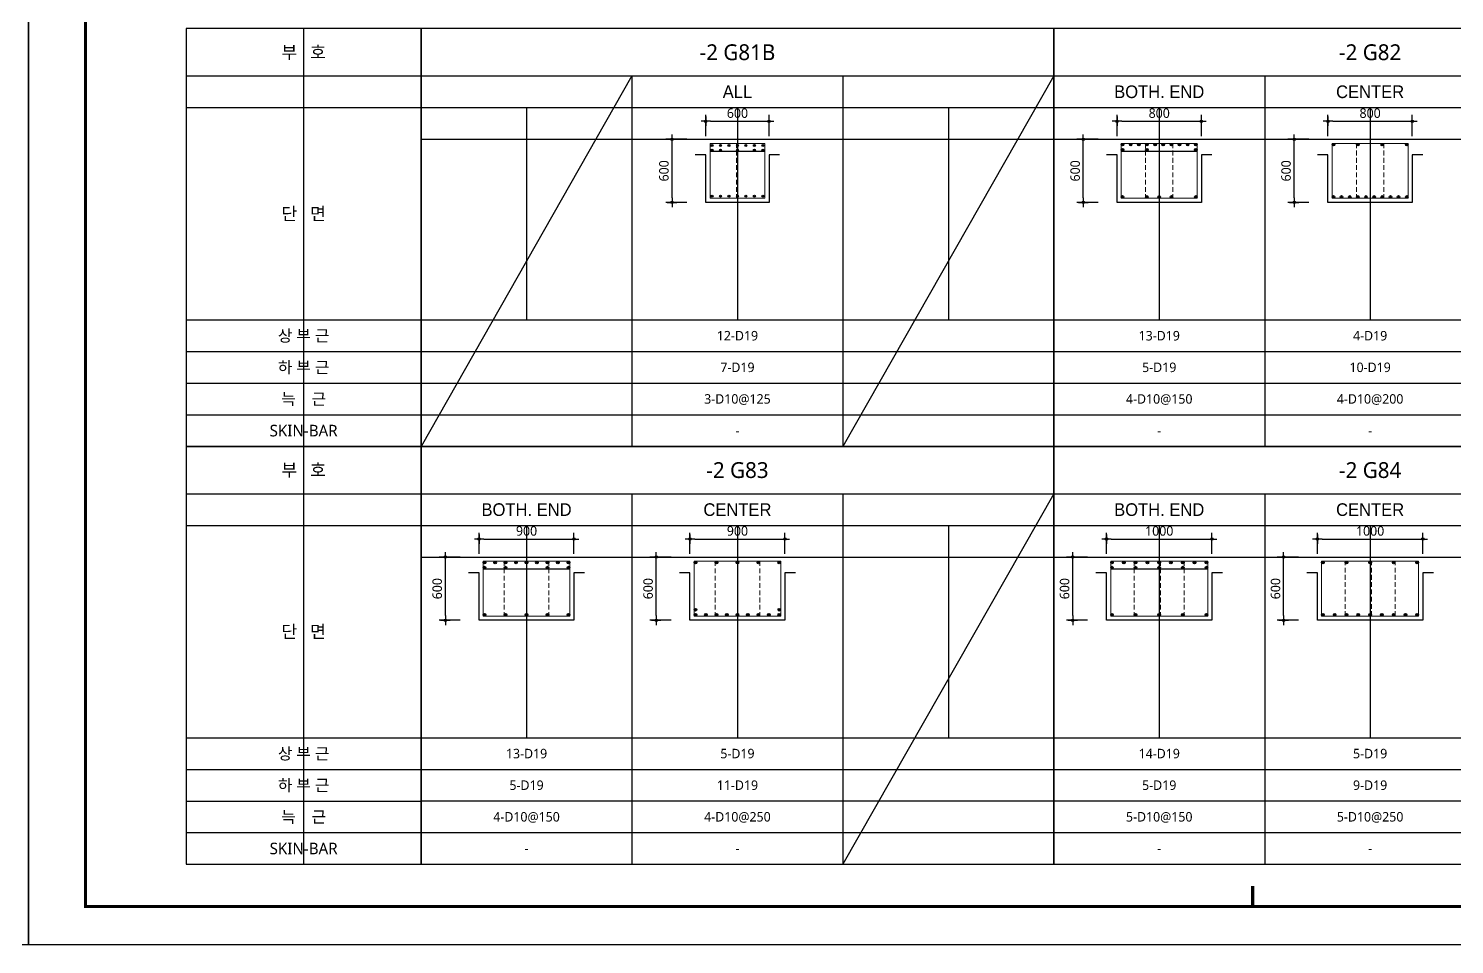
# Model space of a CAD drawing. Header units: millimetres. Extents: x 0 to 252030, y -124740 to 196020.
# Drawn here: x 75630 to 89153, y 71280 to 79970 of the extents above; entities that cross this region are included whole.
import ezdxf
from ezdxf.enums import TextEntityAlignment as Align

# ---------------------------------------------------------------- set-up
doc = ezdxf.new("R2010")
doc.units = ezdxf.units.MM
doc.header["$LTSCALE"] = 30
doc.linetypes.add('HID', pattern=[2.3, 1.5, -0.8])
doc.layers.get('DEFPOINTS').update_dxf_attribs({"color": 142})
for name, color, linetype in [('0-SEC1', 3, 'Continuous'), ('CON', 2, 'Continuous'), ('DIM', 7, 'Continuous'), ('ETC', 7, 'Continuous'), ('S-철근', 3, 'Continuous'), ('SHEET', 7, 'Continuous'), ('TXT', 3, 'Continuous'), ('XR-FORM_(도룡동)$0$Sheet', 7, 'Continuous')]:
    doc.layers.add(name, color=color, linetype=linetype)
doc.layers.add('Stirrup', color=1, linetype='Continuous', lineweight=0)
doc.layers.add('TieBar', color=7, linetype='HID', lineweight=0)
doc.styles.get("Standard").update_dxf_attribs({"font": 'malgun.ttf'})
doc.styles.add('돋움', font='Dotum.ttf')
doc.styles.add('맑은 고딕', font='malgun.ttf')
doc.dimstyles.new('30NDIM', dxfattribs={"dimscale": 50, "dimtxt": 3, "dimasz": 1.5, "dimexe": 2, "dimexo": 6, "dimgap": 1, "dimtad": 1, "dimdec": 0, "dimrnd": 0.25, "dimzin": 0, "dimdsep": 46, "dimtxsty": 'Standard', "dimblk": 'Z_DOT', "dimcen": 5, "dimclrd": 256, "dimclre": 256, "dimclrt": 3, "dimadec": 0, "dimazin": 0, "dimtm": 1e-09, "dimtfac": 1, "dimtdec": 0, "dimtix": 1, "dimtmove": 2, "dimatfit": 1, "dimldrblk": 'Z_DOT', "dimfxl": 1, "dimtolj": 1, "dimtzin": 0, "dimarcsym": 0})

# ---------------------------------------------------------------- blocks, each defined once
blk = doc.blocks.new('XR-FORM_(도룡동)$0$S')
at = {"layer": 'XR-FORM_(도룡동)$0$Sheet', "const_width": 100}
blk.add_lwpolyline([(1850, 57950), (82250, 57950), (82250, 1200), (1850, 1200)], close=True, dxfattribs=at)
at = {"layer": 'XR-FORM_(도룡동)$0$Sheet', "linetype": 'Continuous', "const_width": 100}
blk.add_lwpolyline([(38745, 1846), (38745, 1200)], dxfattribs=at)
blk = doc.blocks.new('XR-FORM_(도룡동)', base_point=(101.33, -56114.51))
at = {"layer": 'DEFPOINTS'}
blk.add_lwpolyline([(0, 0), (420, 0), (420, 297), (0, 297)], close=True, dxfattribs=at)
at = {"xscale": 0.005, "yscale": 0.005, "zscale": 0.005}
blk.add_blockref('XR-FORM_(도룡동)$0$S', (-0.25, 0), dxfattribs=at)
blk = doc.blocks.new('*U160')
at = {"layer": 'DEFPOINTS'}
for p, q in [((-1114, 5286), (-1114, 1321)), ((-2229, 4536), (0, 4536))]:
    blk.add_line(p, q, dxfattribs=at)
at = {"layer": 'SHEET'}
blk.add_line((-2229, 4836), (0, 4836), dxfattribs=at)
at = {"layer": 'SHEET', "color": 6}
for p, q in [((-2229, 2521), (0, 2521)), ((-2229, 2221), (0, 2221)), ((-2229, 1921), (0, 1921)), ((-2229, 1621), (0, 1621))]:
    blk.add_line(p, q, dxfattribs=at)
at = {"layer": 'SHEET'}
blk.add_lwpolyline([(0, 5286), (-2229, 5286), (-2229, 1321), (0, 1321)], close=True, dxfattribs=at)
at = {"layer": 'TXT', "style": '맑은 고딕'}
for s, height, p in [('부   호', 120, (-1114, 5061)), ('단   면', 120, (-1114, 3529)), ('상 부 근', 110, (-1114, 2371)), ('하 부 근', 110, (-1114, 2071)), ('늑    근', 110, (-1114, 1771)), ('SKIN-BAR', 110, (-1114, 1471))]:
    blk.add_text(s, height=height, dxfattribs=at).set_placement(p, align=Align.MIDDLE_CENTER)
blk = doc.blocks.new('4등분')
at = {"layer": 'DEFPOINTS'}
for p, q in [((1000, 3214), (1000, 1200)), ((3000, 3214), (3000, 1200)), ((5000, 3214), (5000, 1200)), ((0, 2914), (6000, 2914))]:
    blk.add_line(p, q, dxfattribs=at)
at = {"layer": 'SHEET'}
blk.add_line((0, 3514), (6000, 3514), dxfattribs=at)
at = {"layer": 'SHEET', "color": 6}
for p, q in [((2000, 3514), (2000, 0)), ((4000, 3514), (4000, 0)), ((0, 3214), (6000, 3214)), ((0, 1200), (6000, 1200)), ((0, 900), (6000, 900)), ((0, 600), (6000, 600)), ((0, 300), (6000, 300))]:
    blk.add_line(p, q, dxfattribs=at)
at = {"layer": 'SHEET'}
blk.add_lwpolyline([(6000, 3964), (0, 3964), (0, 0), (6000, 0)], close=True, dxfattribs=at)
blk = doc.blocks.new('Z_DOT')
at = {"layer": 'DIM', "color": 0}
for p, q in [((-1, 0), (1, 0)), ((0, -1), (0, 1))]:
    blk.add_line(p, q, dxfattribs=at)
for radius in [0.25, 0.125]:
    blk.add_circle((0, 0), radius, dxfattribs=at)
blk = doc.blocks.new('*D991')
at = {"layer": 'DEFPOINTS', "color": 0, "transparency": 16777216}
for p in [(82653, 79091), (82053, 78770), (82653, 78770)]:
    blk.add_point(p, dxfattribs=at)
at = {"layer": 'DIM', "lineweight": -2, "transparency": 16777216}
for p, q in [((82053, 78950), (82053, 79151)), ((82653, 78950), (82653, 79151)), ((82098, 79091), (82608, 79091))]:
    blk.add_line(p, q, dxfattribs=at)
at = {"layer": 'DIM', "lineweight": -2, "transparency": 16777216, "xscale": 45, "yscale": 45, "zscale": 45, "rotation": 180}
blk.add_blockref('Z_DOT', (82053, 79091), dxfattribs=at)
at = {"layer": 'DIM', "lineweight": -2, "transparency": 16777216, "xscale": 45, "yscale": 45, "zscale": 45}
blk.add_blockref('Z_DOT', (82653, 79091), dxfattribs=at)
at = {"layer": 'DIM', "color": 3, "transparency": 16777216, "insert": (82353, 79167), "char_height": 90, "attachment_point": 5}
blk.add_mtext('\\A1;600', dxfattribs=at)
blk = doc.blocks.new('*D992')
at = {"layer": 'DEFPOINTS', "color": 0, "transparency": 16777216}
for p in [(81733, 78920), (82053, 78920), (82053, 78320)]:
    blk.add_point(p, dxfattribs=at)
at = {"layer": 'DIM', "lineweight": -2, "transparency": 16777216}
for p, q in [((81873, 78920), (81673, 78920)), ((81733, 78365), (81733, 78875)), ((81873, 78320), (81673, 78320))]:
    blk.add_line(p, q, dxfattribs=at)
at = {"layer": 'DIM', "lineweight": -2, "transparency": 16777216, "xscale": 45, "yscale": 45, "zscale": 45}
for p, rotation in [((81733, 78920), 90), ((81733, 78320), 270)]:
    blk.add_blockref('Z_DOT', p, dxfattribs=dict(at, rotation=rotation))
at = {"layer": 'DIM', "color": 3, "transparency": 16777216, "insert": (81656, 78620), "char_height": 90, "attachment_point": 5, "rotation": 90}
blk.add_mtext('\\A1;600', dxfattribs=at)
blk = doc.blocks.new('*D1185')
at = {"layer": 'DEFPOINTS', "color": 0, "transparency": 16777216}
for p in [(86753, 79091), (85953, 78770), (86753, 78770)]:
    blk.add_point(p, dxfattribs=at)
at = {"layer": 'DIM', "lineweight": -2, "transparency": 16777216}
for p, q in [((85953, 78950), (85953, 79151)), ((86753, 78950), (86753, 79151)), ((85998, 79091), (86708, 79091))]:
    blk.add_line(p, q, dxfattribs=at)
at = {"layer": 'DIM', "lineweight": -2, "transparency": 16777216, "xscale": 45, "yscale": 45, "zscale": 45, "rotation": 180}
blk.add_blockref('Z_DOT', (85953, 79091), dxfattribs=at)
at = {"layer": 'DIM', "lineweight": -2, "transparency": 16777216, "xscale": 45, "yscale": 45, "zscale": 45}
blk.add_blockref('Z_DOT', (86753, 79091), dxfattribs=at)
at = {"layer": 'DIM', "color": 3, "transparency": 16777216, "insert": (86353, 79167), "char_height": 90, "attachment_point": 5}
blk.add_mtext('\\A1;800', dxfattribs=at)
blk = doc.blocks.new('*D1186')
at = {"layer": 'DEFPOINTS', "color": 0, "transparency": 16777216}
for p in [(85633, 78920), (85953, 78920), (85953, 78320)]:
    blk.add_point(p, dxfattribs=at)
at = {"layer": 'DIM', "lineweight": -2, "transparency": 16777216}
for p, q in [((85773, 78920), (85573, 78920)), ((85633, 78365), (85633, 78875)), ((85773, 78320), (85573, 78320))]:
    blk.add_line(p, q, dxfattribs=at)
at = {"layer": 'DIM', "lineweight": -2, "transparency": 16777216, "xscale": 45, "yscale": 45, "zscale": 45}
for p, rotation in [((85633, 78920), 90), ((85633, 78320), 270)]:
    blk.add_blockref('Z_DOT', p, dxfattribs=dict(at, rotation=rotation))
at = {"layer": 'DIM', "color": 3, "transparency": 16777216, "insert": (85556, 78620), "char_height": 90, "attachment_point": 5, "rotation": 90}
blk.add_mtext('\\A1;600', dxfattribs=at)
blk = doc.blocks.new('*D1187')
at = {"layer": 'DEFPOINTS', "color": 0, "transparency": 16777216}
for p in [(88753, 79091), (87953, 78770), (88753, 78770)]:
    blk.add_point(p, dxfattribs=at)
at = {"layer": 'DIM', "lineweight": -2, "transparency": 16777216}
for p, q in [((87953, 78950), (87953, 79151)), ((88753, 78950), (88753, 79151)), ((87998, 79091), (88708, 79091))]:
    blk.add_line(p, q, dxfattribs=at)
at = {"layer": 'DIM', "lineweight": -2, "transparency": 16777216, "xscale": 45, "yscale": 45, "zscale": 45, "rotation": 180}
blk.add_blockref('Z_DOT', (87953, 79091), dxfattribs=at)
at = {"layer": 'DIM', "lineweight": -2, "transparency": 16777216, "xscale": 45, "yscale": 45, "zscale": 45}
blk.add_blockref('Z_DOT', (88753, 79091), dxfattribs=at)
at = {"layer": 'DIM', "color": 3, "transparency": 16777216, "insert": (88353, 79167), "char_height": 90, "attachment_point": 5}
blk.add_mtext('\\A1;800', dxfattribs=at)
blk = doc.blocks.new('*D1188')
at = {"layer": 'DEFPOINTS', "color": 0, "transparency": 16777216}
for p in [(87633, 78920), (87953, 78920), (87953, 78320)]:
    blk.add_point(p, dxfattribs=at)
at = {"layer": 'DIM', "lineweight": -2, "transparency": 16777216}
for p, q in [((87773, 78920), (87573, 78920)), ((87633, 78365), (87633, 78875)), ((87773, 78320), (87573, 78320))]:
    blk.add_line(p, q, dxfattribs=at)
at = {"layer": 'DIM', "lineweight": -2, "transparency": 16777216, "xscale": 45, "yscale": 45, "zscale": 45}
for p, rotation in [((87633, 78920), 90), ((87633, 78320), 270)]:
    blk.add_blockref('Z_DOT', p, dxfattribs=dict(at, rotation=rotation))
at = {"layer": 'DIM', "color": 3, "transparency": 16777216, "insert": (87556, 78620), "char_height": 90, "attachment_point": 5, "rotation": 90}
blk.add_mtext('\\A1;600', dxfattribs=at)
blk = doc.blocks.new('*D1191')
at = {"layer": 'DEFPOINTS', "color": 0, "transparency": 16777216}
for p in [(80803, 75126), (79903, 74806), (80803, 74806)]:
    blk.add_point(p, dxfattribs=at)
at = {"layer": 'DIM', "lineweight": -2, "transparency": 16777216}
for p, q in [((79903, 74986), (79903, 75186)), ((79948, 75126), (80758, 75126)), ((80803, 74986), (80803, 75186))]:
    blk.add_line(p, q, dxfattribs=at)
at = {"layer": 'DIM', "lineweight": -2, "transparency": 16777216, "xscale": 45, "yscale": 45, "zscale": 45, "rotation": 180}
blk.add_blockref('Z_DOT', (79903, 75126), dxfattribs=at)
at = {"layer": 'DIM', "lineweight": -2, "transparency": 16777216, "xscale": 45, "yscale": 45, "zscale": 45}
blk.add_blockref('Z_DOT', (80803, 75126), dxfattribs=at)
at = {"layer": 'DIM', "color": 3, "transparency": 16777216, "insert": (80353, 75203), "char_height": 90, "attachment_point": 5}
blk.add_mtext('\\A1;900', dxfattribs=at)
blk = doc.blocks.new('*D1192')
at = {"layer": 'DEFPOINTS', "color": 0, "transparency": 16777216}
for p in [(79583, 74956), (79903, 74956), (79903, 74356)]:
    blk.add_point(p, dxfattribs=at)
at = {"layer": 'DIM', "lineweight": -2, "transparency": 16777216}
for p, q in [((79723, 74956), (79523, 74956)), ((79583, 74401), (79583, 74911)), ((79723, 74356), (79523, 74356))]:
    blk.add_line(p, q, dxfattribs=at)
at = {"layer": 'DIM', "lineweight": -2, "transparency": 16777216, "xscale": 45, "yscale": 45, "zscale": 45}
for p, rotation in [((79583, 74956), 90), ((79583, 74356), 270)]:
    blk.add_blockref('Z_DOT', p, dxfattribs=dict(at, rotation=rotation))
at = {"layer": 'DIM', "color": 3, "transparency": 16777216, "insert": (79506, 74656), "char_height": 90, "attachment_point": 5, "rotation": 90}
blk.add_mtext('\\A1;600', dxfattribs=at)
blk = doc.blocks.new('*D1193')
at = {"layer": 'DEFPOINTS', "color": 0, "transparency": 16777216}
for p in [(82803, 75126), (81903, 74806), (82803, 74806)]:
    blk.add_point(p, dxfattribs=at)
at = {"layer": 'DIM', "lineweight": -2, "transparency": 16777216}
for p, q in [((81903, 74986), (81903, 75186)), ((81948, 75126), (82758, 75126)), ((82803, 74986), (82803, 75186))]:
    blk.add_line(p, q, dxfattribs=at)
at = {"layer": 'DIM', "lineweight": -2, "transparency": 16777216, "xscale": 45, "yscale": 45, "zscale": 45, "rotation": 180}
blk.add_blockref('Z_DOT', (81903, 75126), dxfattribs=at)
at = {"layer": 'DIM', "lineweight": -2, "transparency": 16777216, "xscale": 45, "yscale": 45, "zscale": 45}
blk.add_blockref('Z_DOT', (82803, 75126), dxfattribs=at)
at = {"layer": 'DIM', "color": 3, "transparency": 16777216, "insert": (82353, 75203), "char_height": 90, "attachment_point": 5}
blk.add_mtext('\\A1;900', dxfattribs=at)
blk = doc.blocks.new('*D1194')
at = {"layer": 'DEFPOINTS', "color": 0, "transparency": 16777216}
for p in [(81583, 74956), (81903, 74956), (81903, 74356)]:
    blk.add_point(p, dxfattribs=at)
at = {"layer": 'DIM', "lineweight": -2, "transparency": 16777216}
for p, q in [((81723, 74956), (81523, 74956)), ((81583, 74401), (81583, 74911)), ((81723, 74356), (81523, 74356))]:
    blk.add_line(p, q, dxfattribs=at)
at = {"layer": 'DIM', "lineweight": -2, "transparency": 16777216, "xscale": 45, "yscale": 45, "zscale": 45}
for p, rotation in [((81583, 74956), 90), ((81583, 74356), 270)]:
    blk.add_blockref('Z_DOT', p, dxfattribs=dict(at, rotation=rotation))
at = {"layer": 'DIM', "color": 3, "transparency": 16777216, "insert": (81506, 74656), "char_height": 90, "attachment_point": 5, "rotation": 90}
blk.add_mtext('\\A1;600', dxfattribs=at)
blk = doc.blocks.new('*D1195')
at = {"layer": 'DEFPOINTS', "color": 0, "transparency": 16777216}
for p in [(86853, 75126), (85853, 74806), (86853, 74806)]:
    blk.add_point(p, dxfattribs=at)
at = {"layer": 'DIM', "lineweight": -2, "transparency": 16777216}
for p, q in [((85853, 74986), (85853, 75186)), ((85898, 75126), (86808, 75126)), ((86853, 74986), (86853, 75186))]:
    blk.add_line(p, q, dxfattribs=at)
at = {"layer": 'DIM', "lineweight": -2, "transparency": 16777216, "xscale": 45, "yscale": 45, "zscale": 45, "rotation": 180}
blk.add_blockref('Z_DOT', (85853, 75126), dxfattribs=at)
at = {"layer": 'DIM', "lineweight": -2, "transparency": 16777216, "xscale": 45, "yscale": 45, "zscale": 45}
blk.add_blockref('Z_DOT', (86853, 75126), dxfattribs=at)
at = {"layer": 'DIM', "color": 3, "transparency": 16777216, "insert": (86353, 75203), "char_height": 90, "attachment_point": 5}
blk.add_mtext('\\A1;1000', dxfattribs=at)
blk = doc.blocks.new('*D1196')
at = {"layer": 'DEFPOINTS', "color": 0, "transparency": 16777216}
for p in [(85533, 74956), (85853, 74956), (85853, 74356)]:
    blk.add_point(p, dxfattribs=at)
at = {"layer": 'DIM', "lineweight": -2, "transparency": 16777216}
for p, q in [((85673, 74956), (85473, 74956)), ((85533, 74401), (85533, 74911)), ((85673, 74356), (85473, 74356))]:
    blk.add_line(p, q, dxfattribs=at)
at = {"layer": 'DIM', "lineweight": -2, "transparency": 16777216, "xscale": 45, "yscale": 45, "zscale": 45}
for p, rotation in [((85533, 74956), 90), ((85533, 74356), 270)]:
    blk.add_blockref('Z_DOT', p, dxfattribs=dict(at, rotation=rotation))
at = {"layer": 'DIM', "color": 3, "transparency": 16777216, "insert": (85456, 74656), "char_height": 90, "attachment_point": 5, "rotation": 90}
blk.add_mtext('\\A1;600', dxfattribs=at)
blk = doc.blocks.new('*D1197')
at = {"layer": 'DEFPOINTS', "color": 0, "transparency": 16777216}
for p in [(88853, 75126), (87853, 74806), (88853, 74806)]:
    blk.add_point(p, dxfattribs=at)
at = {"layer": 'DIM', "lineweight": -2, "transparency": 16777216}
for p, q in [((87853, 74986), (87853, 75186)), ((87898, 75126), (88808, 75126)), ((88853, 74986), (88853, 75186))]:
    blk.add_line(p, q, dxfattribs=at)
at = {"layer": 'DIM', "lineweight": -2, "transparency": 16777216, "xscale": 45, "yscale": 45, "zscale": 45, "rotation": 180}
blk.add_blockref('Z_DOT', (87853, 75126), dxfattribs=at)
at = {"layer": 'DIM', "lineweight": -2, "transparency": 16777216, "xscale": 45, "yscale": 45, "zscale": 45}
blk.add_blockref('Z_DOT', (88853, 75126), dxfattribs=at)
at = {"layer": 'DIM', "color": 3, "transparency": 16777216, "insert": (88353, 75203), "char_height": 90, "attachment_point": 5}
blk.add_mtext('\\A1;1000', dxfattribs=at)
blk = doc.blocks.new('*D1198')
at = {"layer": 'DEFPOINTS', "color": 0, "transparency": 16777216}
for p in [(87533, 74956), (87853, 74956), (87853, 74356)]:
    blk.add_point(p, dxfattribs=at)
at = {"layer": 'DIM', "lineweight": -2, "transparency": 16777216}
for p, q in [((87673, 74956), (87473, 74956)), ((87533, 74401), (87533, 74911)), ((87673, 74356), (87473, 74356))]:
    blk.add_line(p, q, dxfattribs=at)
at = {"layer": 'DIM', "lineweight": -2, "transparency": 16777216, "xscale": 45, "yscale": 45, "zscale": 45}
for p, rotation in [((87533, 74956), 90), ((87533, 74356), 270)]:
    blk.add_blockref('Z_DOT', p, dxfattribs=dict(at, rotation=rotation))
at = {"layer": 'DIM', "color": 3, "transparency": 16777216, "insert": (87456, 74656), "char_height": 90, "attachment_point": 5, "rotation": 90}
blk.add_mtext('\\A1;600', dxfattribs=at)

msp = doc.modelspace()

# ---------------------------------------------------------------- hatches: boundary and pattern name
at = {"layer": 'S-철근'}
h = msp.add_hatch(color=256, dxfattribs=at)
edge = h.paths.add_edge_path()
edge.add_arc((82112.08013, 78861.41992), 9.55, 0, 180)
edge.add_arc((82112.08013, 78861.41992), 9.55, 180, 360)
h = msp.add_hatch(color=256, dxfattribs=at)
edge = h.paths.add_edge_path()
edge.add_arc((82192.3868, 78861.41992), 9.55, 0, 180)
edge.add_arc((82192.3868, 78861.41992), 9.55, 180, 360)
h = msp.add_hatch(color=256, dxfattribs=at)
edge = h.paths.add_edge_path()
edge.add_arc((82272.69347, 78861.41992), 9.55, 0, 180)
edge.add_arc((82272.69347, 78861.41992), 9.55, 180, 360)
h = msp.add_hatch(color=256, dxfattribs=at)
edge = h.paths.add_edge_path()
edge.add_arc((82353.00013, 78861.41992), 9.55, 0, 180)
edge.add_arc((82353.00013, 78861.41992), 9.55, 180, 360)
h = msp.add_hatch(color=256, dxfattribs=at)
edge = h.paths.add_edge_path()
edge.add_arc((82433.3068, 78861.41992), 9.55, 0, 180)
edge.add_arc((82433.3068, 78861.41992), 9.55, 180, 360)
h = msp.add_hatch(color=256, dxfattribs=at)
edge = h.paths.add_edge_path()
edge.add_arc((82513.61347, 78861.41992), 9.55, 0, 180)
edge.add_arc((82513.61347, 78861.41992), 9.55, 180, 360)
h = msp.add_hatch(color=256, dxfattribs=at)
edge = h.paths.add_edge_path()
edge.add_arc((82593.92013, 78861.41992), 9.55, 0, 180)
edge.add_arc((82593.92013, 78861.41992), 9.55, 180, 360)
h = msp.add_hatch(color=256, dxfattribs=at)
edge = h.paths.add_edge_path()
edge.add_arc((82112.08013, 78817.31992), 9.55, 0, 180)
edge.add_arc((82112.08013, 78817.31992), 9.55, 180, 360)
h = msp.add_hatch(color=256, dxfattribs=at)
edge = h.paths.add_edge_path()
edge.add_arc((82192.3868, 78817.31992), 9.55, 0, 180)
edge.add_arc((82192.3868, 78817.31992), 9.55, 180, 360)
h = msp.add_hatch(color=256, dxfattribs=at)
edge = h.paths.add_edge_path()
edge.add_arc((82353.00013, 78817.31992), 9.55, 0, 180)
edge.add_arc((82353.00013, 78817.31992), 9.55, 180, 360)
h = msp.add_hatch(color=256, dxfattribs=at)
edge = h.paths.add_edge_path()
edge.add_arc((82513.61347, 78817.31992), 9.55, 0, 180)
edge.add_arc((82513.61347, 78817.31992), 9.55, 180, 360)
h = msp.add_hatch(color=256, dxfattribs=at)
edge = h.paths.add_edge_path()
edge.add_arc((82593.92013, 78817.31992), 9.55, 0, 180)
edge.add_arc((82593.92013, 78817.31992), 9.55, 180, 360)
h = msp.add_hatch(color=256, dxfattribs=at)
edge = h.paths.add_edge_path()
edge.add_arc((82112.08013, 78379.57992), 9.55, 180, 360, ccw=False)
edge.add_arc((82112.08013, 78379.57992), 9.55, 0, 180, ccw=False)
h = msp.add_hatch(color=256, dxfattribs=at)
edge = h.paths.add_edge_path()
edge.add_arc((82192.3868, 78379.57992), 9.55, 180, 360, ccw=False)
edge.add_arc((82192.3868, 78379.57992), 9.55, 0, 180, ccw=False)
h = msp.add_hatch(color=256, dxfattribs=at)
edge = h.paths.add_edge_path()
edge.add_arc((82272.69347, 78379.57992), 9.55, 180, 360, ccw=False)
edge.add_arc((82272.69347, 78379.57992), 9.55, 0, 180, ccw=False)
h = msp.add_hatch(color=256, dxfattribs=at)
edge = h.paths.add_edge_path()
edge.add_arc((82353.00013, 78379.57992), 9.55, 180, 360, ccw=False)
edge.add_arc((82353.00013, 78379.57992), 9.55, 0, 180, ccw=False)
h = msp.add_hatch(color=256, dxfattribs=at)
edge = h.paths.add_edge_path()
edge.add_arc((82433.3068, 78379.57992), 9.55, 180, 360, ccw=False)
edge.add_arc((82433.3068, 78379.57992), 9.55, 0, 180, ccw=False)
h = msp.add_hatch(color=256, dxfattribs=at)
edge = h.paths.add_edge_path()
edge.add_arc((82513.61347, 78379.57992), 9.55, 180, 360, ccw=False)
edge.add_arc((82513.61347, 78379.57992), 9.55, 0, 180, ccw=False)
h = msp.add_hatch(color=256, dxfattribs=at)
edge = h.paths.add_edge_path()
edge.add_arc((82593.92013, 78379.57992), 9.55, 180, 360, ccw=False)
edge.add_arc((82593.92013, 78379.57992), 9.55, 0, 180, ccw=False)

# ---------------------------------------------------------------- linework, layer by layer
at = {"layer": 'CON', "color": 8}
for p, q in [((81953.00013, 78920.49992), (82753.00013, 78920.49992)), ((85853.00013, 78920.49992), (86853.00013, 78920.49992)), ((87853.00013, 78920.49992), (88853.00013, 78920.49992)), ((79803.00013, 74955.99992), (80903.00013, 74955.99992)), ((81803.00013, 74955.99992), (82903.00013, 74955.99992)), ((85753.00013, 74955.99992), (86953.00013, 74955.99992)), ((87753.00013, 74955.99992), (88953.00013, 74955.99992))]:
    msp.add_line(p, q, dxfattribs=at)
for points in [[(82753.00013, 78770.49992), (82653.00013, 78770.49992), (82653.00013, 78320.49992), (82053.00013, 78320.49992), (82053.00013, 78770.49992), (81953.00013, 78770.49992)], [(86853.00013, 78770.49992), (86753.00013, 78770.49992), (86753.00013, 78320.49992), (85953.00013, 78320.49992), (85953.00013, 78770.49992), (85853.00013, 78770.49992)], [(88853.00013, 78770.49992), (88753.00013, 78770.49992), (88753.00013, 78320.49992), (87953.00013, 78320.49992), (87953.00013, 78770.49992), (87853.00013, 78770.49992)], [(80903.00013, 74805.99992), (80803.00013, 74805.99992), (80803.00013, 74355.99992), (79903.00013, 74355.99992), (79903.00013, 74805.99992), (79803.00013, 74805.99992)], [(82903.00013, 74805.99992), (82803.00013, 74805.99992), (82803.00013, 74355.99992), (81903.00013, 74355.99992), (81903.00013, 74805.99992), (81803.00013, 74805.99992)], [(86953.00013, 74805.99992), (86853.00013, 74805.99992), (86853.00013, 74355.99992), (85853.00013, 74355.99992), (85853.00013, 74805.99992), (85753.00013, 74805.99992)], [(88953.00013, 74805.99992), (88853.00013, 74805.99992), (88853.00013, 74355.99992), (87853.00013, 74355.99992), (87853.00013, 74805.99992), (87753.00013, 74805.99992)]]:
    msp.add_lwpolyline(points, dxfattribs=at)
at = {"layer": 'ETC', "color": 8}
for p, q in [((82093.00013, 78807.76992), (82613.00013, 78807.76992)), ((85993.00013, 78807.76992), (86713.00013, 78807.76992)), ((79943.00013, 74843.26992), (80763.00013, 74843.26992)), ((85893.00013, 74843.26992), (86813.00013, 74843.26992))]:
    msp.add_line(p, q, dxfattribs=at)
at = {"layer": 'S-철근', "const_width": 12.5}
for points in [[(85998.75013, 78868.49992, 1), (86011.25013, 78868.49992, 1)], [(86075.97235, 78868.49992, 1), (86088.47235, 78868.49992, 1)], [(86153.19458, 78868.49992, 1), (86165.69458, 78868.49992, 1)], [(86230.4168, 78868.49992, 1), (86242.9168, 78868.49992, 1)], [(86307.63902, 78868.49992, 1), (86320.13902, 78868.49992, 1)], [(86384.86124, 78868.49992, 1), (86397.36124, 78868.49992, 1)], [(86462.08347, 78868.49992, 1), (86474.58347, 78868.49992, 1)], [(86539.30569, 78868.49992, 1), (86551.80569, 78868.49992, 1)], [(86616.52791, 78868.49992, 1), (86629.02791, 78868.49992, 1)], [(86693.75013, 78868.49992, 1), (86706.25013, 78868.49992, 1)], [(87998.75013, 78868.49992, 1), (88011.25013, 78868.49992, 1)], [(88230.4168, 78868.49992, 1), (88242.9168, 78868.49992, 1)], [(88462.08347, 78868.49992, 1), (88474.58347, 78868.49992, 1)], [(88693.75013, 78868.49992, 1), (88706.25013, 78868.49992, 1)], [(85998.75013, 78820.26992, 1), (86011.25013, 78820.26992, 1)], [(86230.4168, 78820.26992, 1), (86242.9168, 78820.26992, 1)], [(86693.75013, 78820.26992, 1), (86706.25013, 78820.26992, 1)], [(85998.75013, 78372.49992, -1), (86011.25013, 78372.49992, -1)], [(86230.4168, 78372.49992, -1), (86242.9168, 78372.49992, -1)], [(86346.75013, 78372.49992, -1), (86359.25013, 78372.49992, -1)], [(86462.08347, 78372.49992, -1), (86474.58347, 78372.49992, -1)], [(86693.75013, 78372.49992, -1), (86706.25013, 78372.49992, -1)], [(87998.75013, 78372.49992, -1), (88011.25013, 78372.49992, -1)], [(88075.97235, 78372.49992, -1), (88088.47235, 78372.49992, -1)], [(88153.19458, 78372.49992, -1), (88165.69458, 78372.49992, -1)], [(88230.4168, 78372.49992, -1), (88242.9168, 78372.49992, -1)], [(88307.63902, 78372.49992, -1), (88320.13902, 78372.49992, -1)], [(88384.86124, 78372.49992, -1), (88397.36124, 78372.49992, -1)], [(88462.08347, 78372.49992, -1), (88474.58347, 78372.49992, -1)], [(88539.30569, 78372.49992, -1), (88551.80569, 78372.49992, -1)], [(88616.52791, 78372.49992, -1), (88629.02791, 78372.49992, -1)], [(88693.75013, 78372.49992, -1), (88706.25013, 78372.49992, -1)], [(79948.75013, 74903.99992, 1), (79961.25013, 74903.99992, 1)], [(79948.75013, 74855.76992, 1), (79961.25013, 74855.76992, 1)], [(80048.12513, 74903.99992, 1), (80060.62513, 74903.99992, 1)], [(80147.50013, 74903.99992, 1), (80160.00013, 74903.99992, 1)], [(80147.50013, 74855.76992, 1), (80160.00013, 74855.76992, 1)], [(80246.87513, 74903.99992, 1), (80259.37513, 74903.99992, 1)], [(80346.25013, 74903.99992, 1), (80358.75013, 74903.99992, 1)], [(80445.62513, 74903.99992, 1), (80458.12513, 74903.99992, 1)], [(80545.00013, 74903.99992, 1), (80557.50013, 74903.99992, 1)], [(80545.00013, 74855.76992, 1), (80557.50013, 74855.76992, 1)], [(80644.37513, 74903.99992, 1), (80656.87513, 74903.99992, 1)], [(80743.75013, 74903.99992, 1), (80756.25013, 74903.99992, 1)], [(80743.75013, 74855.76992, 1), (80756.25013, 74855.76992, 1)], [(81948.75013, 74903.99992, 1), (81961.25013, 74903.99992, 1)], [(82147.50013, 74903.99992, 1), (82160.00013, 74903.99992, 1)], [(82346.25013, 74903.99992, 1), (82358.75013, 74903.99992, 1)], [(82545.00013, 74903.99992, 1), (82557.50013, 74903.99992, 1)], [(82743.75013, 74903.99992, 1), (82756.25013, 74903.99992, 1)], [(85898.75013, 74903.99992, 1), (85911.25013, 74903.99992, 1)], [(85898.75013, 74855.76992, 1), (85911.25013, 74855.76992, 1)], [(86010.62513, 74903.99992, 1), (86023.12513, 74903.99992, 1)], [(86122.50013, 74903.99992, 1), (86135.00013, 74903.99992, 1)], [(86122.50013, 74855.76992, 1), (86135.00013, 74855.76992, 1)], [(86234.37513, 74903.99992, 1), (86246.87513, 74903.99992, 1)], [(86346.25013, 74903.99992, 1), (86358.75013, 74903.99992, 1)], [(86346.25013, 74855.76992, 1), (86358.75013, 74855.76992, 1)], [(86458.12513, 74903.99992, 1), (86470.62513, 74903.99992, 1)], [(86570.00013, 74903.99992, 1), (86582.50013, 74903.99992, 1)], [(86570.00013, 74855.76992, 1), (86582.50013, 74855.76992, 1)], [(86681.87513, 74903.99992, 1), (86694.37513, 74903.99992, 1)], [(86793.75013, 74903.99992, 1), (86806.25013, 74903.99992, 1)], [(86793.75013, 74855.76992, 1), (86806.25013, 74855.76992, 1)], [(87898.75013, 74903.99992, 1), (87911.25013, 74903.99992, 1)], [(88122.50013, 74903.99992, 1), (88135.00013, 74903.99992, 1)], [(88346.25013, 74903.99992, 1), (88358.75013, 74903.99992, 1)], [(88570.00013, 74903.99992, 1), (88582.50013, 74903.99992, 1)], [(88793.75013, 74903.99992, 1), (88806.25013, 74903.99992, 1)], [(79948.75013, 74407.99992, -1), (79961.25013, 74407.99992, -1)], [(80147.50013, 74407.99992, -1), (80160.00013, 74407.99992, -1)], [(80346.25013, 74407.99992, -1), (80358.75013, 74407.99992, -1)], [(80545.00013, 74407.99992, -1), (80557.50013, 74407.99992, -1)], [(80743.75013, 74407.99992, -1), (80756.25013, 74407.99992, -1)], [(81948.75013, 74456.22992, -1), (81961.25013, 74456.22992, -1)], [(81948.75013, 74407.99992, -1), (81961.25013, 74407.99992, -1)], [(82048.12513, 74407.99992, -1), (82060.62513, 74407.99992, -1)], [(82147.50013, 74407.99992, -1), (82160.00013, 74407.99992, -1)], [(82246.87513, 74407.99992, -1), (82259.37513, 74407.99992, -1)], [(82346.25013, 74407.99992, -1), (82358.75013, 74407.99992, -1)], [(82445.62513, 74407.99992, -1), (82458.12513, 74407.99992, -1)], [(82545.00013, 74407.99992, -1), (82557.50013, 74407.99992, -1)], [(82644.37513, 74407.99992, -1), (82656.87513, 74407.99992, -1)], [(82743.75013, 74456.22992, -1), (82756.25013, 74456.22992, -1)], [(82743.75013, 74407.99992, -1), (82756.25013, 74407.99992, -1)], [(85898.75013, 74407.99992, -1), (85911.25013, 74407.99992, -1)], [(86122.50013, 74407.99992, -1), (86135.00013, 74407.99992, -1)], [(86346.25013, 74407.99992, -1), (86358.75013, 74407.99992, -1)], [(86570.00013, 74407.99992, -1), (86582.50013, 74407.99992, -1)], [(86793.75013, 74407.99992, -1), (86806.25013, 74407.99992, -1)], [(87898.75013, 74407.99992, -1), (87911.25013, 74407.99992, -1)], [(88010.62513, 74407.99992, -1), (88023.12513, 74407.99992, -1)], [(88122.50013, 74407.99992, -1), (88135.00013, 74407.99992, -1)], [(88234.37513, 74407.99992, -1), (88246.87513, 74407.99992, -1)], [(88346.25013, 74407.99992, -1), (88358.75013, 74407.99992, -1)], [(88458.12513, 74407.99992, -1), (88470.62513, 74407.99992, -1)], [(88570.00013, 74407.99992, -1), (88582.50013, 74407.99992, -1)], [(88681.87513, 74407.99992, -1), (88694.37513, 74407.99992, -1)], [(88793.75013, 74407.99992, -1), (88806.25013, 74407.99992, -1)]]:
    msp.add_lwpolyline(points, format="xyb", close=True, dxfattribs=at)
at = {"layer": 'S-철근'}
for centre, radius in [((82112.08013, 78861.41992), 9.55), ((82192.3868, 78861.41992), 9.55), ((82272.69347, 78861.41992), 9.55), ((82353.00013, 78861.41992), 9.55), ((82433.3068, 78861.41992), 9.55), ((82513.61347, 78861.41992), 9.55), ((82593.92013, 78861.41992), 9.55), ((86005.00013, 78868.49992), 12.5), ((86082.22235, 78868.49992), 12.5), ((86159.44458, 78868.49992), 12.5), ((86236.6668, 78868.49992), 12.5), ((86313.88902, 78868.49992), 12.5), ((86391.11124, 78868.49992), 12.5), ((86468.33347, 78868.49992), 12.5), ((86545.55569, 78868.49992), 12.5), ((86622.77791, 78868.49992), 12.5), ((86700.00013, 78868.49992), 12.5), ((88005.00013, 78868.49992), 12.5), ((88236.6668, 78868.49992), 12.5), ((88468.33347, 78868.49992), 12.5), ((88700.00013, 78868.49992), 12.5), ((82112.08013, 78817.31992), 9.55), ((82192.3868, 78817.31992), 9.55), ((82353.00013, 78817.31992), 9.55), ((82513.61347, 78817.31992), 9.55), ((82593.92013, 78817.31992), 9.55), ((86005.00013, 78820.26992), 12.5), ((86236.6668, 78820.26992), 12.5), ((86700.00013, 78820.26992), 12.5), ((82112.08013, 78379.57992), 9.55), ((82192.3868, 78379.57992), 9.55), ((82272.69347, 78379.57992), 9.55), ((82353.00013, 78379.57992), 9.55), ((82433.3068, 78379.57992), 9.55), ((82513.61347, 78379.57992), 9.55), ((82593.92013, 78379.57992), 9.55), ((86005.00013, 78372.49992), 12.5), ((86236.6668, 78372.49992), 12.5), ((86353.00013, 78372.49992), 12.5), ((86468.33347, 78372.49992), 12.5), ((86700.00013, 78372.49992), 12.5), ((88005.00013, 78372.49992), 12.5), ((88082.22235, 78372.49992), 12.5), ((88159.44458, 78372.49992), 12.5), ((88236.6668, 78372.49992), 12.5), ((88313.88902, 78372.49992), 12.5), ((88391.11124, 78372.49992), 12.5), ((88468.33347, 78372.49992), 12.5), ((88545.55569, 78372.49992), 12.5), ((88622.77791, 78372.49992), 12.5), ((88700.00013, 78372.49992), 12.5), ((79955.00013, 74903.99992), 12.5), ((79955.00013, 74855.76992), 12.5), ((80054.37513, 74903.99992), 12.5), ((80153.75013, 74903.99992), 12.5), ((80153.75013, 74855.76992), 12.5), ((80253.12513, 74903.99992), 12.5), ((80352.50013, 74903.99992), 12.5), ((80451.87513, 74903.99992), 12.5), ((80551.25013, 74903.99992), 12.5), ((80551.25013, 74855.76992), 12.5), ((80650.62513, 74903.99992), 12.5), ((80750.00013, 74903.99992), 12.5), ((80750.00013, 74855.76992), 12.5), ((81955.00013, 74903.99992), 12.5), ((82153.75013, 74903.99992), 12.5), ((82352.50013, 74903.99992), 12.5), ((82551.25013, 74903.99992), 12.5), ((82750.00013, 74903.99992), 12.5), ((85905.00013, 74903.99992), 12.5), ((85905.00013, 74855.76992), 12.5), ((86016.87513, 74903.99992), 12.5), ((86128.75013, 74903.99992), 12.5), ((86128.75013, 74855.76992), 12.5), ((86240.62513, 74903.99992), 12.5), ((86352.50013, 74903.99992), 12.5), ((86352.50013, 74855.76992), 12.5), ((86464.37513, 74903.99992), 12.5), ((86576.25013, 74903.99992), 12.5), ((86576.25013, 74855.76992), 12.5), ((86688.12513, 74903.99992), 12.5), ((86800.00013, 74903.99992), 12.5), ((86800.00013, 74855.76992), 12.5), ((87905.00013, 74903.99992), 12.5), ((88128.75013, 74903.99992), 12.5), ((88352.50013, 74903.99992), 12.5), ((88576.25013, 74903.99992), 12.5), ((88800.00013, 74903.99992), 12.5), ((79955.00013, 74407.99992), 12.5), ((80153.75013, 74407.99992), 12.5), ((80352.50013, 74407.99992), 12.5), ((80551.25013, 74407.99992), 12.5), ((80750.00013, 74407.99992), 12.5), ((81955.00013, 74456.22992), 12.5), ((81955.00013, 74407.99992), 12.5), ((82054.37513, 74407.99992), 12.5), ((82153.75013, 74407.99992), 12.5), ((82253.12513, 74407.99992), 12.5), ((82352.50013, 74407.99992), 12.5), ((82451.87513, 74407.99992), 12.5), ((82551.25013, 74407.99992), 12.5), ((82650.62513, 74407.99992), 12.5), ((82750.00013, 74456.22992), 12.5), ((82750.00013, 74407.99992), 12.5), ((85905.00013, 74407.99992), 12.5), ((86128.75013, 74407.99992), 12.5), ((86352.50013, 74407.99992), 12.5), ((86576.25013, 74407.99992), 12.5), ((86800.00013, 74407.99992), 12.5), ((87905.00013, 74407.99992), 12.5), ((88016.87513, 74407.99992), 12.5), ((88128.75013, 74407.99992), 12.5), ((88240.62513, 74407.99992), 12.5), ((88352.50013, 74407.99992), 12.5), ((88464.37513, 74407.99992), 12.5), ((88576.25013, 74407.99992), 12.5), ((88688.12513, 74407.99992), 12.5), ((88800.00013, 74407.99992), 12.5)]:
    msp.add_circle(centre, radius, dxfattribs=at)
at = {"layer": 'SHEET'}
for p, q in [((81353.00013, 79520.49992), (79353.00013, 76005.99992)), ((85353.00013, 79520.49992), (83353.00013, 76005.99992)), ((85353.00013, 75555.99992), (83353.00013, 72041.49992))]:
    msp.add_line(p, q, dxfattribs=at)
at = {"layer": 'Stirrup', "color": 3}
for points in [[(82093.00013, 78360.49992), (82093.00013, 78880.49992), (82613.00013, 78880.49992), (82613.00013, 78360.49992), (82093.00013, 78360.49992)], [(85993.00013, 78360.49992), (85993.00013, 78880.49992), (86713.00013, 78880.49992), (86713.00013, 78360.49992), (85993.00013, 78360.49992)], [(87993.00013, 78360.49992), (87993.00013, 78880.49992), (88713.00013, 78880.49992), (88713.00013, 78360.49992), (87993.00013, 78360.49992)], [(79943.00013, 74395.99992), (79943.00013, 74915.99992), (80763.00013, 74915.99992), (80763.00013, 74395.99992), (79943.00013, 74395.99992)], [(81943.00013, 74395.99992), (81943.00013, 74915.99992), (82763.00013, 74915.99992), (82763.00013, 74395.99992), (81943.00013, 74395.99992)], [(85893.00013, 74395.99992), (85893.00013, 74915.99992), (86813.00013, 74915.99992), (86813.00013, 74395.99992), (85893.00013, 74395.99992)], [(87893.00013, 74915.99992), (87893.00013, 74395.99992), (88813.00013, 74395.99992), (88813.00013, 74915.99992), (87893.00013, 74915.99992)]]:
    msp.add_lwpolyline(points, dxfattribs=at)
at = {"layer": 'TieBar'}
for p, q in [((82343.45013, 78880.49992), (82343.45013, 78360.49992)), ((86224.1668, 78880.49992), (86224.1668, 78360.49992)), ((86481.83347, 78880.49992), (86481.83347, 78360.49992)), ((88224.1668, 78880.49992), (88224.1668, 78360.49992)), ((88481.83347, 78880.49992), (88481.83347, 78360.49992)), ((80141.25013, 74915.99992), (80141.25013, 74395.99992)), ((80564.75013, 74915.99992), (80564.75013, 74395.99992)), ((82141.25013, 74915.99992), (82141.25013, 74395.99992)), ((82564.75013, 74915.99992), (82564.75013, 74395.99992)), ((86116.25013, 74915.99992), (86116.25013, 74395.99992)), ((86366.00013, 74915.99992), (86366.00013, 74395.99992)), ((86589.75013, 74915.99992), (86589.75013, 74395.99992)), ((88116.25013, 74395.99992), (88116.25013, 74915.99992)), ((88366.00013, 74395.99992), (88366.00013, 74915.99992)), ((88589.75013, 74395.99992), (88589.75013, 74915.99992))]:
    msp.add_line(p, q, dxfattribs=at)

# ---------------------------------------------------------------- block references
for name, p in [('*U160', (79353.00013, 74684.49992)), ('4등분', (79353.00013, 76005.99992)), ('4등분', (85353.00013, 76005.99992)), ('*U160', (79353.00013, 70719.99992)), ('4등분', (79353.00013, 72041.49992)), ('4등분', (85353.00013, 72041.49992))]:
    msp.add_blockref(name, p)
at = {"layer": '0-SEC1', "xscale": 60, "yscale": 60, "zscale": 60}
for p in [(56510.02429, -3295590.57868), (81710.02429, -3295590.57868)]:
    msp.add_blockref('XR-FORM_(도룡동)', p, dxfattribs=at)

# ---------------------------------------------------------------- texts
at = {"layer": 'TXT', "color": 2, "style": '맑은 고딕'}
for s, p in [('-2 G81B', (82353.00013, 79745.49992)), ('-2 G82', (88353.00013, 79745.49992)), ('-2 G83', (82353.00013, 75780.99992)), ('-2 G84', (88353.00013, 75780.99992))]:
    msp.add_text(s, height=150, dxfattribs=at).set_placement(p, align=Align.MIDDLE_CENTER)
at = {"layer": 'TXT'}
for s, height, style, p in [('ALL', 120, '돋움', (82353.00013, 79370.49992)), ('BOTH. END', 120, '돋움', (86353.00013, 79370.49992)), ('CENTER', 120, '돋움', (88353.00013, 79370.49992)), ('12-D19', 90, '맑은 고딕', (82353.00013, 77055.99992)), ('13-D19', 90, '맑은 고딕', (86353.00013, 77055.99992)), ('4-D19', 90, '맑은 고딕', (88353.00013, 77055.99992)), ('7-D19', 90, '맑은 고딕', (82353.00013, 76755.99992)), ('5-D19', 90, '맑은 고딕', (86353.00013, 76755.99992)), ('10-D19', 90, '맑은 고딕', (88353.00013, 76755.99992)), ('3-D10@125', 90, '맑은 고딕', (82353.00013, 76455.99992)), ('4-D10@150', 90, '맑은 고딕', (86353.00013, 76455.99992)), ('4-D10@200', 90, '맑은 고딕', (88353.00013, 76455.99992)), ('-', 90, '맑은 고딕', (82353.00013, 76155.99992)), ('-', 90, '맑은 고딕', (86353.00013, 76155.99992)), ('-', 90, '맑은 고딕', (88353.00013, 76155.99992)), ('BOTH. END', 120, '돋움', (80353.00013, 75405.99992)), ('CENTER', 120, '돋움', (82353.00013, 75405.99992)), ('BOTH. END', 120, '돋움', (86353.00013, 75405.99992)), ('CENTER', 120, '돋움', (88353.00013, 75405.99992)), ('13-D19', 90, '맑은 고딕', (80353.00013, 73091.49992)), ('5-D19', 90, '맑은 고딕', (82353.00013, 73091.49992)), ('14-D19', 90, '맑은 고딕', (86353.00013, 73091.49992)), ('5-D19', 90, '맑은 고딕', (88353.00013, 73091.49992)), ('5-D19', 90, '맑은 고딕', (80353.00013, 72791.49992)), ('11-D19', 90, '맑은 고딕', (82353.00013, 72791.49992)), ('5-D19', 90, '맑은 고딕', (86353.00013, 72791.49992)), ('9-D19', 90, '맑은 고딕', (88353.00013, 72791.49992)), ('4-D10@150', 90, '맑은 고딕', (80353.00013, 72491.49992)), ('4-D10@250', 90, '맑은 고딕', (82353.00013, 72491.49992)), ('5-D10@150', 90, '맑은 고딕', (86353.00013, 72491.49992)), ('5-D10@250', 90, '맑은 고딕', (88353.00013, 72491.49992)), ('-', 90, '맑은 고딕', (80353.00013, 72191.49992)), ('-', 90, '맑은 고딕', (82353.00013, 72191.49992)), ('-', 90, '맑은 고딕', (86353.00013, 72191.49992)), ('-', 90, '맑은 고딕', (88353.00013, 72191.49992))]:
    msp.add_text(s, height=height, dxfattribs=dict(at, style=style)).set_placement(p, align=Align.MIDDLE_CENTER)

# ---------------------------------------------------------------- dimensions: what is measured, and where the dimension line sits
at = {"layer": 'DIM'}
for base, p1, p2, picture, middle in [((82653.00013, 79090.65148), (82053.00013, 78770.49992), (82653.00013, 78770.49992), '*D991', (82353.00013, 79167.14945)), ((86753.00013, 79090.65148), (85953.00013, 78770.49992), (86753.00013, 78770.49992), '*D1185', (86353.00013, 79167.14945)), ((88753.00013, 79090.65148), (87953.00013, 78770.49992), (88753.00013, 78770.49992), '*D1187', (88353.00013, 79167.14945)), ((80803.00013, 75126.15148), (79903.00013, 74805.99992), (80803.00013, 74805.99992), '*D1191', (80353.00013, 75202.64945)), ((82803.00013, 75126.15148), (81903.00013, 74805.99992), (82803.00013, 74805.99992), '*D1193', (82353.00013, 75202.64945)), ((86853.00013, 75126.15148), (85853.00013, 74805.99992), (86853.00013, 74805.99992), '*D1195', (86353.00013, 75202.89401)), ((88853.00013, 75126.15148), (87853.00013, 74805.99992), (88853.00013, 74805.99992), '*D1197', (88353.00013, 75202.89401))]:
    dim = msp.add_linear_dim(base=base, p1=p1, p2=p2, dimstyle='30NDIM', override={"dimscale": 30, "dimtxsty": 'Standard'}, dxfattribs=at)
    dim.commit()
    dim.dimension.update_dxf_attribs({"geometry": picture, "text_midpoint": middle})
for base, p1, p2, picture, middle in [((81732.84857, 78920.49992), (82053.00013, 78320.49992), (82053.00013, 78920.49992), '*D992', (81656.3506, 78620.49992)), ((85632.84857, 78920.49992), (85953.00013, 78320.49992), (85953.00013, 78920.49992), '*D1186', (85556.3506, 78620.49992)), ((87632.84857, 78920.49992), (87953.00013, 78320.49992), (87953.00013, 78920.49992), '*D1188', (87556.3506, 78620.49992)), ((79582.84857, 74955.99992), (79903.00013, 74355.99992), (79903.00013, 74955.99992), '*D1192', (79506.3506, 74655.99992)), ((81582.84857, 74955.99992), (81903.00013, 74355.99992), (81903.00013, 74955.99992), '*D1194', (81506.3506, 74655.99992)), ((85532.84857, 74955.99992), (85853.00013, 74355.99992), (85853.00013, 74955.99992), '*D1196', (85456.3506, 74655.99992)), ((87532.84857, 74955.99992), (87853.00013, 74355.99992), (87853.00013, 74955.99992), '*D1198', (87456.3506, 74655.99992))]:
    dim = msp.add_linear_dim(base=base, p1=p1, p2=p2, angle=90, dimstyle='30NDIM', override={"dimscale": 30, "dimtxsty": 'Standard'}, dxfattribs=at)
    dim.commit()
    dim.dimension.update_dxf_attribs({"geometry": picture, "text_midpoint": middle})

doc.saveas('drawing.dxf')
